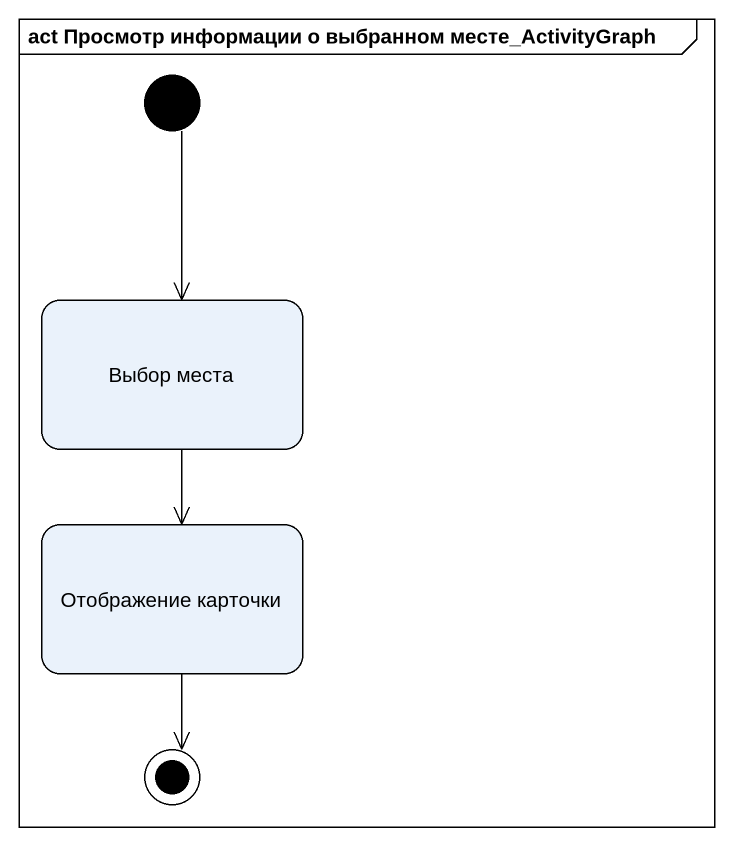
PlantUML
@startuml
mainframe act Просмотр информации о выбранном месте_ActivityGraph
hide empty description
state "Выбор места" as Выбор_места
state "Отображение карточки" as Отображение_карточки
[*] --> Выбор_места
Выбор_места --> Отображение_карточки
Отображение_карточки --> [*]
@enduml
